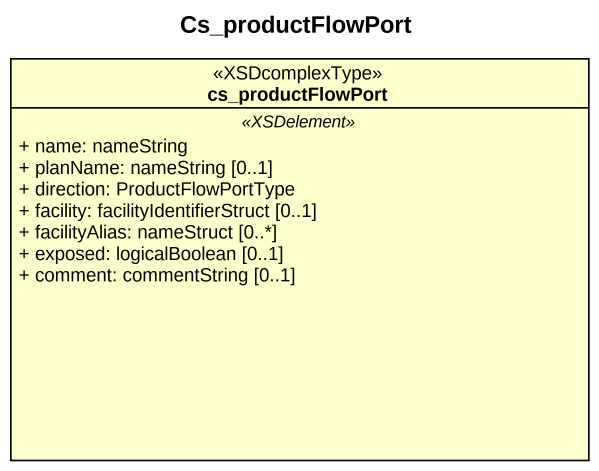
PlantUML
@startuml
title Cs_productFlowPort
hide circle
hide empty members
skinparam classAttributeIconSize 0
class cs_productFlowPort <<XSDcomplexType>> {
  .. <<XSDelement>> ..
  + name: nameString
  + planName: nameString [0..1]
  + direction: ProductFlowPortType
  + facility: facilityIdentifierStruct [0..1]
  + facilityAlias: nameStruct [0..*]
  + exposed: logicalBoolean [0..1]
  + comment: commentString [0..1]
}
@enduml
